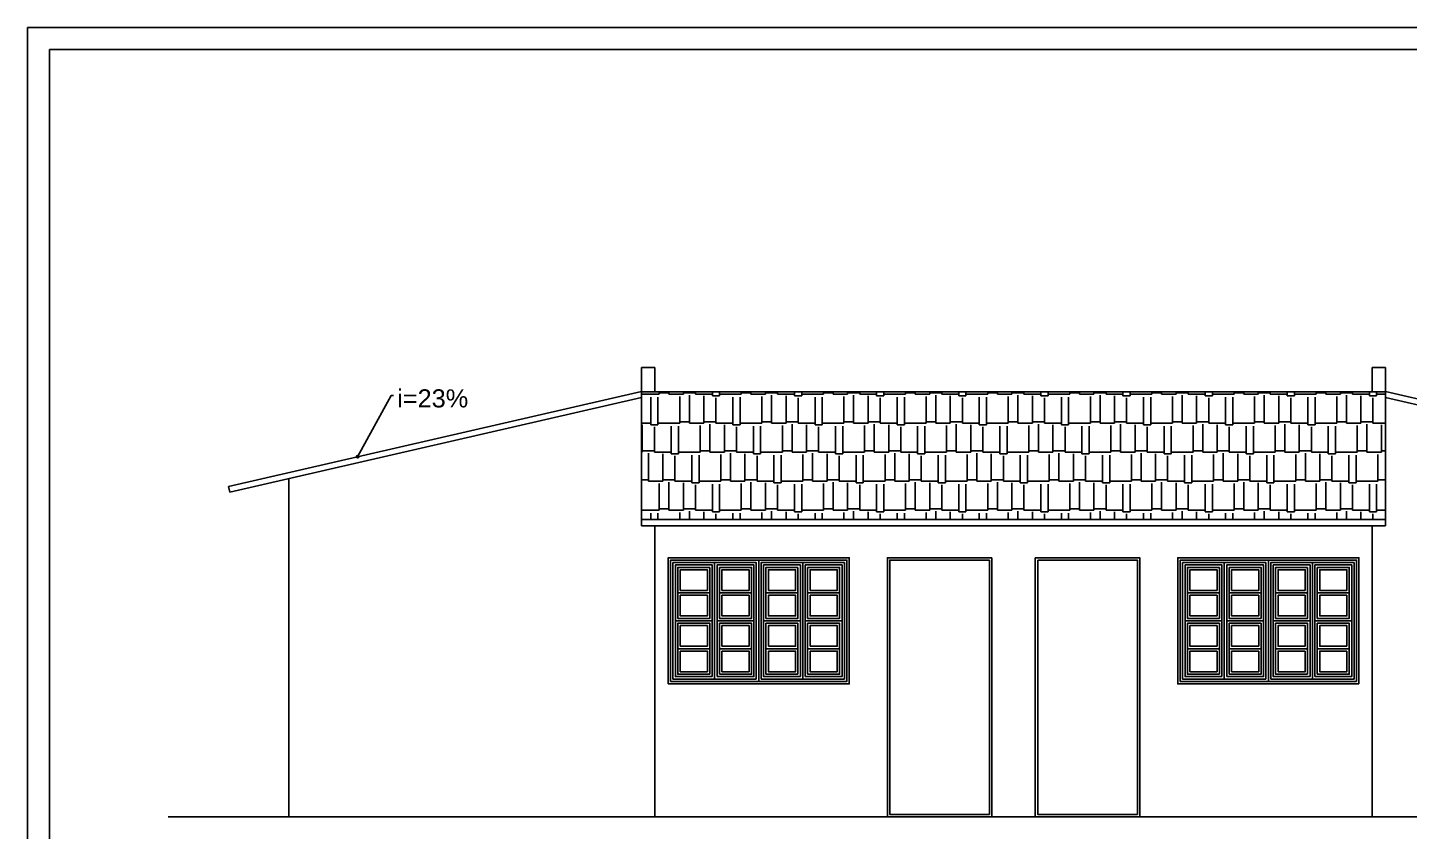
# Model space of a CAD drawing. Extents: x -135.4 to -46.2, y 65.4 to 86.5.
# Drawn here: x -135.39 to -123.94, y 73.2 to 79.85 of the extents above; entities that cross this region are included whole.
import ezdxf

# ---------------------------------------------------------------- set-up
doc = ezdxf.new("R2010")
doc.units = 0
doc.header["$LTSCALE"] = 0.25
doc.header["$MEASUREMENT"] = 0
for name, color, linetype in [('1', 1, 'CONTINUOUS'), ('2', 2, 'CONTINUOUS'), ('cotas', 11, 'CONTINUOUS'), ('LINHAS02', 4, 'CONTINUOUS'), ('LINHAS08', 2, 'CONTINUOUS'), ('PAREDES', 4, 'CONTINUOUS')]:
    doc.layers.add(name, color=color, linetype=linetype)
doc.styles.add('ROMANS', font='ARIAL.TTF')
doc.dimstyles.new('DIM_20', dxfattribs={"dimtxt": 0.15, "dimasz": 0.02, "dimexe": 0, "dimexo": 0.05, "dimgap": 0.03, "dimtad": 0, "dimtoh": 1, "dimzin": 4, "dimdsep": 46, "dimtxsty": 'ROMANS', "dimblk": 'OBLIQUE', "dimcen": 0.03, "dimclrd": 11, "dimclre": 11, "dimclrt": 2, "dimadec": 0, "dimazin": 0, "dimtfac": 1, "dimtmove": 2, "dimatfit": 3, "dimldrblk": 'ORIGIN2', "dimfxl": 0, "dimtolj": 1, "dimtzin": 0, "dimarcsym": 0})

# ---------------------------------------------------------------- blocks, each defined once
blk = doc.blocks.new('_Oblique')
at = {"layer": 'cotas', "color": 0, "lineweight": -2}
blk.add_line((-0.5, -0.5), (0.5, 0.5), dxfattribs=at)
blk = doc.blocks.new('_Origin2')
at = {"layer": 'cotas', "color": 0, "lineweight": -2}
blk.add_line((-0.5, 0), (-1, 0), dxfattribs=at)
for radius in [0.5, 0.25]:
    blk.add_circle((0, 0), radius, dxfattribs=at)

msp = doc.modelspace()

# ---------------------------------------------------------------- hatches: boundary and pattern name
at = {"layer": '1'}
h = msp.add_hatch(dxfattribs=at)
h.set_pattern_fill('AR-RSHKE', color=256, scale=0.2, style=0)
h.set_pattern_definition([(0, (19.86374, 2.42005), (0.51, 0.24), [0.12, -0.1, 0.14, -0.06, 0.18, -0.08]), (0, (19.98374, 2.43005), (0.51, 0.24), [0.1, -0.38, 0.08, -0.12]), (0, (20.22374, 2.40505), (0.51, 0.24), [0.06, -0.62]), (90, (19.86374, 2.42005), (-0.17, 0.24), [0.23, -0.73]), (90, (19.98374, 2.42005), (-0.17, 0.24), [0.225, -0.735]), (90, (20.08374, 2.42005), (-0.17, 0.24), [0.21, -0.75]), (90, (20.22374, 2.40505), (-0.17, 0.24), [0.23, -0.73]), (90, (20.28374, 2.40505), (-0.17, 0.24), [0.23, -0.73]), (90, (20.46374, 2.42005), (-0.17, 0.24), [0.22, -0.74])])
h.paths.add_polyline_path([(-130.3018, 76.8402), (-130.3018, 75.781), (-124.1418, 75.781), (-124.1418, 76.8402)])

# ---------------------------------------------------------------- linework, layer by layer
for p, q in [((-129.7368, 75.1747), (-130.0018, 75.1747)), ((-129.3918, 75.1747), (-129.6568, 75.1747)), ((-129.0068, 75.1747), (-129.2718, 75.1747)), ((-128.6618, 75.1747), (-128.9268, 75.1747)), ((-125.7818, 75.1747), (-125.5168, 75.1747)), ((-125.4368, 75.1747), (-125.1718, 75.1747)), ((-125.0518, 75.1747), (-124.7868, 75.1747)), ((-124.7068, 75.1747), (-124.4418, 75.1747)), ((-130.0218, 74.9435), (-129.7168, 74.9435)), ((-129.3718, 74.9435), (-129.6768, 74.9435)), ((-129.2918, 74.9435), (-128.9868, 74.9435)), ((-128.6418, 74.9435), (-128.9468, 74.9435)), ((-125.8018, 74.9435), (-125.4968, 74.9435)), ((-125.1518, 74.9435), (-125.4568, 74.9435)), ((-125.0718, 74.9435), (-124.7668, 74.9435)), ((-124.4218, 74.9435), (-124.7268, 74.9435)), ((-129.7368, 74.7122), (-130.0018, 74.7122)), ((-129.3918, 74.7122), (-129.6568, 74.7122)), ((-129.0068, 74.7122), (-129.2718, 74.7122)), ((-128.6618, 74.7122), (-128.9268, 74.7122)), ((-125.7818, 74.7122), (-125.5168, 74.7122)), ((-125.4368, 74.7122), (-125.1718, 74.7122)), ((-125.0518, 74.7122), (-124.7868, 74.7122)), ((-124.7068, 74.7122), (-124.4418, 74.7122))]:
    msp.add_line(p, q, dxfattribs=at)
for points in [[(-130.0818, 74.421), (-128.5818, 74.421), (-128.5818, 75.466), (-130.0818, 75.466)], [(-130.0818, 74.421), (-128.5818, 74.421), (-128.5818, 75.466), (-130.0818, 75.466)], [(-130.0818, 74.421), (-128.5818, 74.421), (-128.5818, 75.466), (-130.0818, 75.466)], [(-130.0618, 74.441), (-128.6018, 74.441), (-128.6018, 75.446), (-130.0618, 75.446)], [(-130.0618, 74.441), (-128.6018, 74.441), (-128.6018, 75.446), (-130.0618, 75.446)], [(-129.7168, 74.481), (-130.0218, 74.481), (-130.0218, 75.406), (-129.7168, 75.406)], [(-129.6768, 74.481), (-129.3718, 74.481), (-129.3718, 75.406), (-129.6768, 75.406)], [(-128.9868, 74.481), (-129.2918, 74.481), (-129.2918, 75.406), (-128.9868, 75.406)], [(-128.9468, 74.481), (-128.6418, 74.481), (-128.6418, 75.406), (-128.9468, 75.406)], [(-124.3618, 74.421), (-125.8618, 74.421), (-125.8618, 75.466), (-124.3618, 75.466)], [(-124.3618, 74.421), (-125.8618, 74.421), (-125.8618, 75.466), (-124.3618, 75.466)], [(-124.3618, 74.421), (-125.8618, 74.421), (-125.8618, 75.466), (-124.3618, 75.466)], [(-124.3818, 74.441), (-125.8418, 74.441), (-125.8418, 75.446), (-124.3818, 75.446)], [(-124.3818, 74.441), (-125.8418, 74.441), (-125.8418, 75.446), (-124.3818, 75.446)], [(-125.4968, 74.481), (-125.8018, 74.481), (-125.8018, 75.406), (-125.4968, 75.406)], [(-125.4568, 74.481), (-125.1518, 74.481), (-125.1518, 75.406), (-125.4568, 75.406)], [(-124.7668, 74.481), (-125.0718, 74.481), (-125.0718, 75.406), (-124.7668, 75.406)], [(-124.7268, 74.481), (-124.4218, 74.481), (-124.4218, 75.406), (-124.7268, 75.406)], [(-129.9818, 75.1947), (-129.7568, 75.1947), (-129.7568, 75.366), (-129.9818, 75.366)], [(-129.6368, 75.1947), (-129.4118, 75.1947), (-129.4118, 75.366), (-129.6368, 75.366)], [(-129.2518, 75.1947), (-129.0268, 75.1947), (-129.0268, 75.366), (-129.2518, 75.366)], [(-128.9068, 75.1947), (-128.6818, 75.1947), (-128.6818, 75.366), (-128.9068, 75.366)], [(-125.5368, 75.1947), (-125.7618, 75.1947), (-125.7618, 75.366), (-125.5368, 75.366)], [(-125.1918, 75.1947), (-125.4168, 75.1947), (-125.4168, 75.366), (-125.1918, 75.366)], [(-124.8068, 75.1947), (-125.0318, 75.1947), (-125.0318, 75.366), (-124.8068, 75.366)], [(-124.4618, 75.1947), (-124.6868, 75.1947), (-124.6868, 75.366), (-124.4618, 75.366)], [(-129.9818, 75.1547), (-129.7568, 75.1547), (-129.7568, 74.9835), (-129.9818, 74.9835)], [(-129.6368, 75.1547), (-129.4118, 75.1547), (-129.4118, 74.9835), (-129.6368, 74.9835)], [(-129.2518, 75.1547), (-129.0268, 75.1547), (-129.0268, 74.9835), (-129.2518, 74.9835)], [(-128.9068, 75.1547), (-128.6818, 75.1547), (-128.6818, 74.9835), (-128.9068, 74.9835)], [(-125.5368, 75.1547), (-125.7618, 75.1547), (-125.7618, 74.9835), (-125.5368, 74.9835)], [(-125.1918, 75.1547), (-125.4168, 75.1547), (-125.4168, 74.9835), (-125.1918, 74.9835)], [(-124.8068, 75.1547), (-125.0318, 75.1547), (-125.0318, 74.9835), (-124.8068, 74.9835)], [(-124.4618, 75.1547), (-124.6868, 75.1547), (-124.6868, 74.9835), (-124.4618, 74.9835)], [(-129.9818, 74.7322), (-129.7568, 74.7322), (-129.7568, 74.9035), (-129.9818, 74.9035)], [(-129.6368, 74.7322), (-129.4118, 74.7322), (-129.4118, 74.9035), (-129.6368, 74.9035)], [(-129.2518, 74.7322), (-129.0268, 74.7322), (-129.0268, 74.9035), (-129.2518, 74.9035)], [(-128.9068, 74.7322), (-128.6818, 74.7322), (-128.6818, 74.9035), (-128.9068, 74.9035)], [(-125.5368, 74.7322), (-125.7618, 74.7322), (-125.7618, 74.9035), (-125.5368, 74.9035)], [(-125.1918, 74.7322), (-125.4168, 74.7322), (-125.4168, 74.9035), (-125.1918, 74.9035)], [(-124.8068, 74.7322), (-125.0318, 74.7322), (-125.0318, 74.9035), (-124.8068, 74.9035)], [(-124.4618, 74.7322), (-124.6868, 74.7322), (-124.6868, 74.9035), (-124.4618, 74.9035)], [(-129.9818, 74.6922), (-129.7568, 74.6922), (-129.7568, 74.521), (-129.9818, 74.521)], [(-129.6368, 74.6922), (-129.4118, 74.6922), (-129.4118, 74.521), (-129.6368, 74.521)], [(-129.2518, 74.6922), (-129.0268, 74.6922), (-129.0268, 74.521), (-129.2518, 74.521)], [(-128.9068, 74.6922), (-128.6818, 74.6922), (-128.6818, 74.521), (-128.9068, 74.521)], [(-125.5368, 74.6922), (-125.7618, 74.6922), (-125.7618, 74.521), (-125.5368, 74.521)], [(-125.1918, 74.6922), (-125.4168, 74.6922), (-125.4168, 74.521), (-125.1918, 74.521)], [(-124.8068, 74.6922), (-125.0318, 74.6922), (-125.0318, 74.521), (-124.8068, 74.521)], [(-124.4618, 74.6922), (-124.6868, 74.6922), (-124.6868, 74.521), (-124.4618, 74.521)]]:
    msp.add_lwpolyline(points, close=True, dxfattribs=at)
at = {"layer": '2'}
for points in [[(-127.4018, 75.466), (-128.2668, 75.466), (-128.2668, 73.321), (-127.4018, 73.321)], [(-127.4218, 75.446), (-128.2468, 75.446), (-128.2468, 73.341), (-127.4218, 73.341)], [(-127.0418, 75.466), (-126.1768, 75.466), (-126.1768, 73.321), (-127.0418, 73.321)], [(-127.0218, 75.446), (-126.1968, 75.446), (-126.1968, 73.341), (-127.0218, 73.341)]]:
    msp.add_lwpolyline(points, close=True, dxfattribs=at)
at = {"layer": 'cotas', "color": 4}
for p, q in [((-130.1918, 75.731), (-130.1918, 73.321)), ((-124.2518, 75.731), (-124.2518, 73.321))]:
    msp.add_line(p, q, dxfattribs=at)
at = {"layer": 'LINHAS02'}
msp.add_lwpolyline([(-118.0245, 67.9556), (-135.204, 67.9556), (-135.204, 79.673), (-118.0245, 79.673)], close=True, dxfattribs=at)
at = {"layer": 'LINHAS08'}
for p, q in [((-130.3018, 75.781), (-130.3018, 77.0402)), ((-130.3018, 77.0402), (-130.1918, 77.0402)), ((-130.1918, 77.0402), (-130.1918, 76.8402)), ((-124.2518, 76.8402), (-124.2518, 77.0402)), ((-124.2518, 77.0402), (-124.1418, 77.0402)), ((-124.1418, 77.0402), (-124.1418, 75.781)), ((-130.3018, 76.8425), (-133.7218, 76.0559)), ((-130.3018, 76.7912), (-133.7106, 76.0071)), ((-124.1418, 76.8425), (-120.7218, 76.0559)), ((-124.1418, 76.7912), (-120.733, 76.0071)), ((-133.7218, 76.0559), (-133.7106, 76.0071)), ((-124.1418, 75.781), (-130.3018, 75.781)), ((-130.3018, 75.731), (-130.3018, 75.781)), ((-124.1418, 75.781), (-130.3018, 75.781)), ((-130.3018, 75.781), (-130.3018, 75.731)), ((-124.1418, 75.781), (-124.1418, 75.731)), ((-124.1418, 75.731), (-130.3018, 75.731)), ((-129.6968, 75.426), (-129.6968, 74.461)), ((-129.3318, 75.446), (-129.3318, 74.441)), ((-128.9668, 75.426), (-128.9668, 74.461)), ((-125.4768, 75.426), (-125.4768, 74.461)), ((-125.1118, 75.446), (-125.1118, 74.441)), ((-124.7468, 75.426), (-124.7468, 74.461))]:
    msp.add_line(p, q, dxfattribs=at)
for points in [[(-117.8431, 67.7741), (-135.3854, 67.7741), (-135.3854, 79.8544), (-117.8431, 79.8544)], [(-130.0818, 74.421), (-128.5818, 74.421), (-128.5818, 75.466), (-130.0818, 75.466)], [(-129.3518, 74.461), (-130.0418, 74.461), (-130.0418, 75.426), (-129.3518, 75.426)], [(-129.3118, 74.461), (-128.6218, 74.461), (-128.6218, 75.426), (-129.3118, 75.426)], [(-124.3618, 74.421), (-125.8618, 74.421), (-125.8618, 75.466), (-124.3618, 75.466)], [(-125.1318, 74.461), (-125.8218, 74.461), (-125.8218, 75.426), (-125.1318, 75.426)], [(-125.0918, 74.461), (-124.4018, 74.461), (-124.4018, 75.426), (-125.0918, 75.426)], [(-129.7368, 75.386), (-130.0018, 75.386), (-130.0018, 74.9635), (-129.7368, 74.9635)], [(-129.6568, 75.386), (-129.3918, 75.386), (-129.3918, 74.9635), (-129.6568, 74.9635)], [(-129.0068, 75.386), (-129.2718, 75.386), (-129.2718, 74.9635), (-129.0068, 74.9635)], [(-128.9268, 75.386), (-128.6618, 75.386), (-128.6618, 74.9635), (-128.9268, 74.9635)], [(-125.5168, 75.386), (-125.7818, 75.386), (-125.7818, 74.9635), (-125.5168, 74.9635)], [(-125.4368, 75.386), (-125.1718, 75.386), (-125.1718, 74.9635), (-125.4368, 74.9635)], [(-124.7868, 75.386), (-125.0518, 75.386), (-125.0518, 74.9635), (-124.7868, 74.9635)], [(-124.7068, 75.386), (-124.4418, 75.386), (-124.4418, 74.9635), (-124.7068, 74.9635)], [(-129.7368, 74.501), (-130.0018, 74.501), (-130.0018, 74.9235), (-129.7368, 74.9235)], [(-129.6568, 74.501), (-129.3918, 74.501), (-129.3918, 74.9235), (-129.6568, 74.9235)], [(-129.0068, 74.501), (-129.2718, 74.501), (-129.2718, 74.9235), (-129.0068, 74.9235)], [(-128.9268, 74.501), (-128.6618, 74.501), (-128.6618, 74.9235), (-128.9268, 74.9235)], [(-125.5168, 74.501), (-125.7818, 74.501), (-125.7818, 74.9235), (-125.5168, 74.9235)], [(-125.4368, 74.501), (-125.1718, 74.501), (-125.1718, 74.9235), (-125.4368, 74.9235)], [(-124.7868, 74.501), (-125.0518, 74.501), (-125.0518, 74.9235), (-124.7868, 74.9235)], [(-124.7068, 74.501), (-124.4418, 74.501), (-124.4418, 74.9235), (-124.7068, 74.9235)]]:
    msp.add_lwpolyline(points, close=True, dxfattribs=at)
msp.add_lwpolyline([(-130.3018, 76.8402), (-124.1418, 76.8402)], dxfattribs=at)
at = {"layer": 'PAREDES'}
for p, q in [((-133.2218, 76.1196), (-133.2218, 73.321)), ((-120.2218, 73.321), (-134.2218, 73.321)), ((-124.1418, 73.321), (-130.3018, 73.321))]:
    msp.add_line(p, q, dxfattribs=at)

# ---------------------------------------------------------------- texts
at = {"layer": 'cotas', "color": 2, "insert": (-132.3254, 76.86), "char_height": 0.15, "attachment_point": 1, "style": 'ROMANS'}
msp.add_mtext('i=23%', dxfattribs=at)

# ---------------------------------------------------------------- leaders
at = {"layer": 'cotas', "annotation_type": 0, "has_hookline": 1, "hookline_direction": 0, "text_width": 0.6}
msp.add_leader([(-132.6529, 76.3017), (-132.3754, 76.81), (-132.3554, 76.81)], dimstyle='DIM_20', override={"dimgap": 0.03, "dimtad": 0}, dxfattribs=at)

doc.saveas('drawing.dxf')
